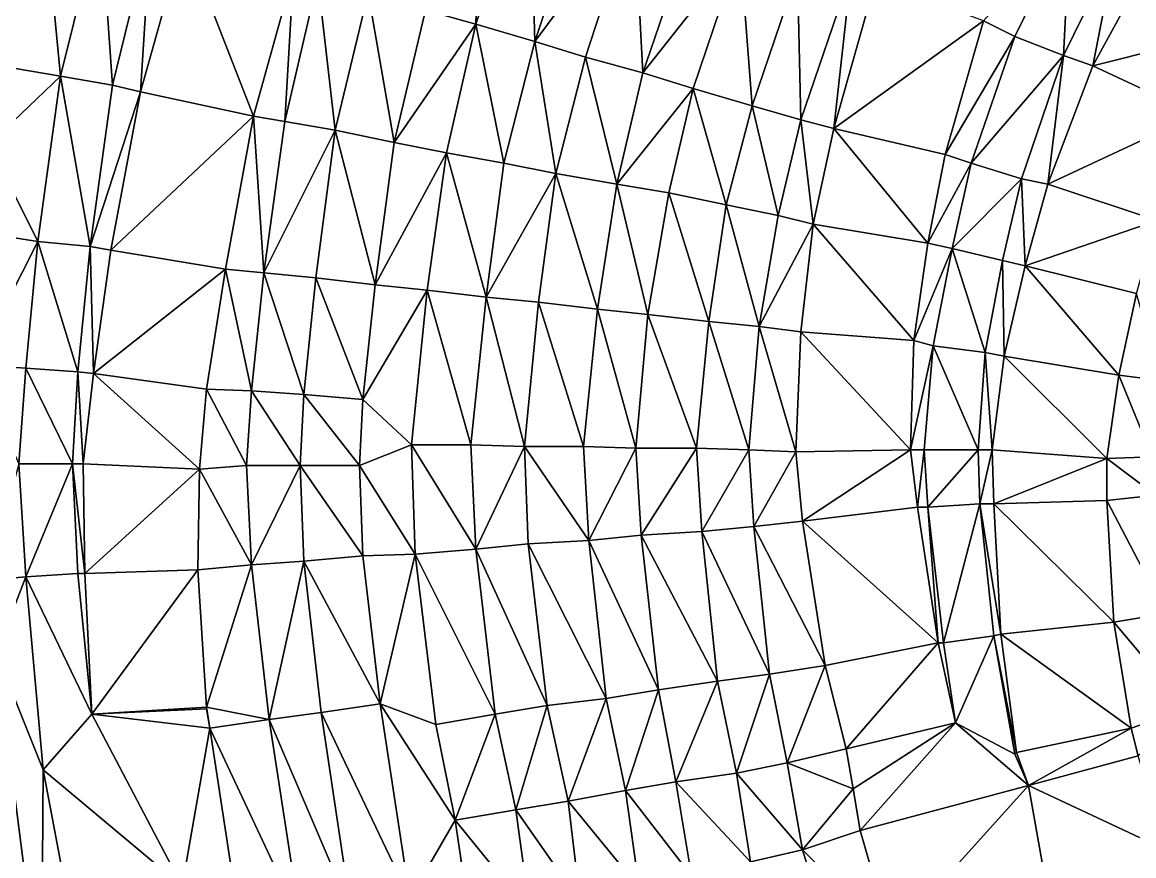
# Model space of a CAD drawing. Header units: millimetres. Extents: x 279405 to 280904, y 534349 to 535918.
# Drawn here: x 279592 to 279911.7, y 535027.8 to 535267.6 of the extents above; entities that cross this region are included whole.
import ezdxf

# ---------------------------------------------------------------- set-up
doc = ezdxf.new("R2010")
doc.units = ezdxf.units.MM
doc.layers.add('Карьер_конец_отработки', color=1, linetype='Continuous')

msp = doc.modelspace()

# ---------------------------------------------------------------- linework, layer by layer
at = {"layer": 'Карьер_конец_отработки', "color": 21, "true_color": 0xff914f}
for points in [[(279722.499989, 535267.000004, -50.000002), (279723.999989, 535318.000004, -50.000002), (279707.999989, 535271.000004, -50.000002), (279722.499989, 535267.000004, -50.000002)], [(279737.999989, 535312.500004, -50.000002), (279723.999989, 535318.000004, -50.000002), (279722.499989, 535267.000004, -50.000002), (279737.999989, 535312.500004, -50.000002)], [(279739.499989, 535262.000004, -80.000002), (279737.999989, 535312.500004, -50.000002), (279722.499989, 535267.000004, -50.000002), (279739.499989, 535262.000004, -80.000002)], [(279739.499989, 535262.000004, -80.000002), (279753.999989, 535306.000004, -80.000002), (279737.999989, 535312.500004, -50.000002), (279739.499989, 535262.000004, -80.000002)], [(279585.500005, 535255.000004, 39.999998), (279598.000005, 535304.000004, 39.999998), (279582.500005, 535284.000004, 39.999998), (279585.500005, 535255.000004, 39.999998)], [(279603.000005, 535252.000004, 9.999998), (279598.000005, 535304.000004, 39.999998), (279585.500005, 535255.000004, 39.999998), (279603.000005, 535252.000004, 9.999998)], [(279603.000005, 535252.000004, 9.999998), (279614.500005, 535298.500004, 9.999998), (279598.000005, 535304.000004, 39.999998), (279603.000005, 535252.000004, 9.999998)], [(279767.999989, 535300.500004, -80.000002), (279753.999989, 535306.000004, -80.000002), (279739.499989, 535262.000004, -80.000002), (279767.999989, 535300.500004, -80.000002)], [(279753.999989, 535257.500004, -80.000002), (279767.999989, 535300.500004, -80.000002), (279739.499989, 535262.000004, -80.000002), (279753.999989, 535257.500004, -80.000002)], [(279770.499989, 535253.000004, -110.000002), (279767.999989, 535300.500004, -80.000002), (279753.999989, 535257.500004, -80.000002), (279770.499989, 535253.000004, -110.000002)], [(279770.499989, 535253.000004, -110.000002), (279784.499989, 535294.000004, -110.000002), (279767.999989, 535300.500004, -80.000002), (279770.499989, 535253.000004, -110.000002)], [(279618.000005, 535249.500004, 9.999998), (279614.500005, 535298.500004, 9.999998), (279603.000005, 535252.000004, 9.999998), (279618.000005, 535249.500004, 9.999998)], [(279618.000005, 535249.500004, 9.999998), (279629.000005, 535294.500004, 9.999998), (279614.500005, 535298.500004, 9.999998), (279618.000005, 535249.500004, 9.999998)], [(279626.000005, 535247.500004, -4.119997), (279629.000005, 535294.500004, 9.999998), (279618.000005, 535249.500004, 9.999998), (279626.000005, 535247.500004, -4.119997)], [(279638.500005, 535292.000004, -7.659998), (279629.000005, 535294.500004, 9.999998), (279626.000005, 535247.500004, -4.119997), (279638.500005, 535292.000004, -7.659998)], [(279798.499989, 535288.500004, -110.000002), (279784.499989, 535294.000004, -110.000002), (279770.499989, 535253.000004, -110.000002), (279798.499989, 535288.500004, -110.000002)], [(279877.499989, 535263.500004, -169.999987), (279893.499989, 535296.000004, -169.999987), (279868.499989, 535268.000004, -152.740007), (279877.499989, 535263.500004, -169.999987)], [(279891.499989, 535258.000004, -169.999987), (279893.499989, 535296.000004, -169.999987), (279877.499989, 535263.500004, -169.999987), (279891.499989, 535258.000004, -169.999987)], [(279906.499989, 535288.500004, -169.999987), (279893.499989, 535296.000004, -169.999987), (279891.499989, 535258.000004, -169.999987), (279906.499989, 535288.500004, -169.999987)], [(279658.500005, 535240.500004, -4.119997), (279638.500005, 535292.000004, -7.659998), (279626.000005, 535247.500004, -4.119997), (279658.500005, 535240.500004, -4.119997)], [(279658.500005, 535240.500004, -4.119997), (279669.999989, 535282.000004, -7.659998), (279638.500005, 535292.000004, -7.659998), (279658.500005, 535240.500004, -4.119997)], [(279784.999989, 535248.500004, -110.000002), (279798.499989, 535288.500004, -110.000002), (279770.499989, 535253.000004, -110.000002), (279784.999989, 535248.500004, -110.000002)], [(279801.999989, 535243.500004, -140.000002), (279798.499989, 535288.500004, -110.000002), (279784.999989, 535248.500004, -110.000002), (279801.999989, 535243.500004, -140.000002)], [(279801.999989, 535243.500004, -140.000002), (279814.999989, 535282.000004, -140.000002), (279798.499989, 535288.500004, -110.000002), (279801.999989, 535243.500004, -140.000002)], [(279899.999989, 535255.000004, -185.740007), (279906.499989, 535288.500004, -169.999987), (279891.499989, 535258.000004, -169.999987), (279899.999989, 535255.000004, -185.740007)], [(279915.499989, 535283.500004, -188.120012), (279906.499989, 535288.500004, -169.999987), (279899.999989, 535255.000004, -185.740007), (279915.499989, 535283.500004, -188.120012)], [(279667.499989, 535239.000004, -20.000002), (279669.999989, 535282.000004, -7.659998), (279658.500005, 535240.500004, -4.119997), (279667.499989, 535239.000004, -20.000002)], [(279676.999989, 535280.000004, -20.000002), (279669.999989, 535282.000004, -7.659998), (279667.499989, 535239.000004, -20.000002), (279676.999989, 535280.000004, -20.000002)], [(279815.999989, 535239.500004, -140.000002), (279814.999989, 535282.000004, -140.000002), (279801.999989, 535243.500004, -140.000002), (279815.999989, 535239.500004, -140.000002)], [(279815.999989, 535239.500004, -140.000002), (279830.499989, 535282.000004, -140.000002), (279814.999989, 535282.000004, -140.000002), (279815.999989, 535239.500004, -140.000002)], [(279825.499989, 535237.000004, -156.069994), (279830.499989, 535282.000004, -140.000002), (279815.999989, 535239.500004, -140.000002), (279825.499989, 535237.000004, -156.069994)], [(279837.499989, 535279.500004, -152.740007), (279830.499989, 535282.000004, -140.000002), (279825.499989, 535237.000004, -156.069994), (279837.499989, 535279.500004, -152.740007)], [(279943.499989, 535266.000004, -188.120012), (279915.499989, 535283.500004, -188.120012), (279899.999989, 535255.000004, -185.740007), (279943.499989, 535266.000004, -188.120012)], [(279681.999989, 535236.500004, -20.000002), (279676.999989, 535280.000004, -20.000002), (279667.499989, 535239.000004, -20.000002), (279681.999989, 535236.500004, -20.000002)], [(279681.999989, 535236.500004, -20.000002), (279691.499989, 535276.000004, -20.000002), (279676.999989, 535280.000004, -20.000002), (279681.999989, 535236.500004, -20.000002)], [(279868.499989, 535268.000004, -152.740007), (279837.499989, 535279.500004, -152.740007), (279825.499989, 535237.000004, -156.069994), (279868.499989, 535268.000004, -152.740007)], [(279698.999989, 535233.000004, -50.000002), (279691.499989, 535276.000004, -20.000002), (279681.999989, 535236.500004, -20.000002), (279698.999989, 535233.000004, -50.000002)], [(279698.999989, 535233.000004, -50.000002), (279707.999989, 535271.000004, -50.000002), (279691.499989, 535276.000004, -20.000002), (279698.999989, 535233.000004, -50.000002)], [(279722.499989, 535267.000004, -50.000002), (279707.999989, 535271.000004, -50.000002), (279698.999989, 535233.000004, -50.000002), (279722.499989, 535267.000004, -50.000002)], [(279857.499989, 535229.500004, -156.069994), (279868.499989, 535268.000004, -152.740007), (279825.499989, 535237.000004, -156.069994), (279857.499989, 535229.500004, -156.069994)], [(279877.499989, 535263.500004, -169.999987), (279868.499989, 535268.000004, -152.740007), (279857.499989, 535229.500004, -156.069994), (279877.499989, 535263.500004, -169.999987)], [(279713.999989, 535230.000004, -50.000002), (279722.499989, 535267.000004, -50.000002), (279698.999989, 535233.000004, -50.000002), (279713.999989, 535230.000004, -50.000002)], [(279730.499989, 535227.000004, -80.000002), (279722.499989, 535267.000004, -50.000002), (279713.999989, 535230.000004, -50.000002), (279730.499989, 535227.000004, -80.000002)], [(279730.499989, 535227.000004, -80.000002), (279739.499989, 535262.000004, -80.000002), (279722.499989, 535267.000004, -50.000002), (279730.499989, 535227.000004, -80.000002)], [(279929.999989, 535241.000004, -185.740007), (279943.499989, 535266.000004, -188.120012), (279899.999989, 535255.000004, -185.740007), (279929.999989, 535241.000004, -185.740007)], [(279745.499989, 535224.000004, -80.000002), (279739.499989, 535262.000004, -80.000002), (279730.499989, 535227.000004, -80.000002), (279745.499989, 535224.000004, -80.000002)], [(279745.499989, 535224.000004, -80.000002), (279753.999989, 535257.500004, -80.000002), (279739.499989, 535262.000004, -80.000002), (279745.499989, 535224.000004, -80.000002)], [(279864.999989, 535227.000004, -169.999987), (279877.499989, 535263.500004, -169.999987), (279857.499989, 535229.500004, -156.069994), (279864.999989, 535227.000004, -169.999987)], [(279891.499989, 535258.000004, -169.999987), (279877.499989, 535263.500004, -169.999987), (279864.999989, 535227.000004, -169.999987), (279891.499989, 535258.000004, -169.999987)], [(279762.999989, 535221.000004, -110.000002), (279753.999989, 535257.500004, -80.000002), (279745.499989, 535224.000004, -80.000002), (279762.999989, 535221.000004, -110.000002)], [(279762.999989, 535221.000004, -110.000002), (279770.499989, 535253.000004, -110.000002), (279753.999989, 535257.500004, -80.000002), (279762.999989, 535221.000004, -110.000002)], [(279879.499989, 535222.500004, -169.999987), (279891.499989, 535258.000004, -169.999987), (279864.999989, 535227.000004, -169.999987), (279879.499989, 535222.500004, -169.999987)], [(279886.999989, 535221.000004, -182.990007), (279891.499989, 535258.000004, -169.999987), (279879.499989, 535222.500004, -169.999987), (279886.999989, 535221.000004, -182.990007)], [(279899.999989, 535255.000004, -185.740007), (279891.499989, 535258.000004, -169.999987), (279886.999989, 535221.000004, -182.990007), (279899.999989, 535255.000004, -185.740007)], [(279603.000005, 535252.000004, 9.999998), (279585.500005, 535255.000004, 39.999998), (279582.500005, 535232.500004, 39.999998), (279603.000005, 535252.000004, 9.999998)], [(279596.500005, 535204.500004, 9.999998), (279603.000005, 535252.000004, 9.999998), (279582.500005, 535232.500004, 39.999998), (279596.500005, 535204.500004, 9.999998)], [(279611.500005, 535203, 9.999998), (279603.000005, 535252.000004, 9.999998), (279596.500005, 535204.500004, 9.999998), (279611.500005, 535203, 9.999998)], [(279611.500005, 535203, 9.999998), (279618.000005, 535249.500004, 9.999998), (279603.000005, 535252.000004, 9.999998), (279611.500005, 535203, 9.999998)], [(279784.999989, 535248.500004, -110.000002), (279770.499989, 535253.000004, -110.000002), (279762.999989, 535221.000004, -110.000002), (279784.999989, 535248.500004, -110.000002)], [(279929.999989, 535241.000004, -185.740007), (279899.999989, 535255.000004, -185.740007), (279886.999989, 535221.000004, -182.990007), (279929.999989, 535241.000004, -185.740007)], [(279626.000005, 535247.500004, -4.119997), (279618.000005, 535249.500004, 9.999998), (279611.500005, 535203, 9.999998), (279626.000005, 535247.500004, -4.119997)], [(279617.500005, 535202, -0.449999), (279626.000005, 535247.500004, -4.119997), (279611.500005, 535203, 9.999998), (279617.500005, 535202, -0.449999)], [(279658.500005, 535240.500004, -4.119997), (279626.000005, 535247.500004, -4.119997), (279617.500005, 535202, -0.449999), (279658.500005, 535240.500004, -4.119997)], [(279777.999989, 535218.500004, -110.000002), (279784.999989, 535248.500004, -110.000002), (279762.999989, 535221.000004, -110.000002), (279777.999989, 535218.500004, -110.000002)], [(279794.499989, 535215.000004, -140.000002), (279784.999989, 535248.500004, -110.000002), (279777.999989, 535218.500004, -110.000002), (279794.499989, 535215.000004, -140.000002)], [(279794.499989, 535215.000004, -140.000002), (279801.999989, 535243.500004, -140.000002), (279784.999989, 535248.500004, -110.000002), (279794.499989, 535215.000004, -140.000002)], [(279809.499989, 535212.000004, -140.000002), (279801.999989, 535243.500004, -140.000002), (279794.499989, 535215.000004, -140.000002), (279809.499989, 535212.000004, -140.000002)], [(279809.499989, 535212.000004, -140.000002), (279815.999989, 535239.500004, -140.000002), (279801.999989, 535243.500004, -140.000002), (279809.499989, 535212.000004, -140.000002)], [(279650.500005, 535196.5, -0.449999), (279658.500005, 535240.500004, -4.119997), (279617.500005, 535202, -0.449999), (279650.500005, 535196.5, -0.449999)], [(279661.499989, 535195.5, -20.000002), (279658.500005, 535240.500004, -4.119997), (279650.500005, 535196.5, -0.449999), (279661.499989, 535195.5, -20.000002)], [(279661.499989, 535195.5, -20.000002), (279667.499989, 535239.000004, -20.000002), (279658.500005, 535240.500004, -4.119997), (279661.499989, 535195.5, -20.000002)], [(279819.499989, 535209.500004, -158.210009), (279815.999989, 535239.500004, -140.000002), (279809.499989, 535212.000004, -140.000002), (279819.499989, 535209.500004, -158.210009)], [(279819.499989, 535209.500004, -158.210009), (279825.499989, 535237.000004, -156.069994), (279815.999989, 535239.500004, -140.000002), (279819.499989, 535209.500004, -158.210009)], [(279918.499989, 535210.500004, -182.990007), (279929.999989, 535241.000004, -185.740007), (279886.999989, 535221.000004, -182.990007), (279918.499989, 535210.500004, -182.990007)], [(279681.999989, 535236.500004, -20.000002), (279667.499989, 535239.000004, -20.000002), (279661.499989, 535195.5, -20.000002), (279681.999989, 535236.500004, -20.000002)], [(279676.499989, 535194, -20.000002), (279681.999989, 535236.500004, -20.000002), (279661.499989, 535195.5, -20.000002), (279676.499989, 535194, -20.000002)], [(279693.499989, 535192, -50.000002), (279681.999989, 535236.500004, -20.000002), (279676.499989, 535194, -20.000002), (279693.499989, 535192, -50.000002)], [(279693.499989, 535192, -50.000002), (279698.999989, 535233.000004, -50.000002), (279681.999989, 535236.500004, -20.000002), (279693.499989, 535192, -50.000002)], [(279852.499989, 535204.000004, -158.210009), (279825.499989, 535237.000004, -156.069994), (279819.499989, 535209.500004, -158.210009), (279852.499989, 535204.000004, -158.210009)], [(279852.499989, 535204.000004, -158.210009), (279857.499989, 535229.500004, -156.069994), (279825.499989, 535237.000004, -156.069994), (279852.499989, 535204.000004, -158.210009)], [(279713.999989, 535230.000004, -50.000002), (279698.999989, 535233.000004, -50.000002), (279693.499989, 535192, -50.000002), (279713.999989, 535230.000004, -50.000002)], [(279596.500005, 535204.500004, 9.999998), (279582.500005, 535232.500004, 39.999998), (279580.500005, 535207.000004, 37.870001), (279596.500005, 535204.500004, 9.999998)], [(279708.499989, 535190.5, -50.000002), (279713.999989, 535230.000004, -50.000002), (279693.499989, 535192, -50.000002), (279708.499989, 535190.5, -50.000002)], [(279725.499989, 535188.5, -80.000002), (279713.999989, 535230.000004, -50.000002), (279708.499989, 535190.5, -50.000002), (279725.499989, 535188.5, -80.000002)], [(279725.499989, 535188.5, -80.000002), (279730.499989, 535227.000004, -80.000002), (279713.999989, 535230.000004, -50.000002), (279725.499989, 535188.5, -80.000002)], [(279864.999989, 535227.000004, -169.999987), (279857.499989, 535229.500004, -156.069994), (279852.499989, 535204.000004, -158.210009), (279864.999989, 535227.000004, -169.999987)], [(279745.499989, 535224.000004, -80.000002), (279730.499989, 535227.000004, -80.000002), (279725.499989, 535188.5, -80.000002), (279745.499989, 535224.000004, -80.000002)], [(279859.499989, 535202.5, -169.999987), (279864.999989, 535227.000004, -169.999987), (279852.499989, 535204.000004, -158.210009), (279859.499989, 535202.5, -169.999987)], [(279879.499989, 535222.500004, -169.999987), (279864.999989, 535227.000004, -169.999987), (279859.499989, 535202.5, -169.999987), (279879.499989, 535222.500004, -169.999987)], [(279740.499989, 535187, -80.000002), (279745.499989, 535224.000004, -80.000002), (279725.499989, 535188.5, -80.000002), (279740.499989, 535187, -80.000002)], [(279757.499989, 535185, -110.000002), (279745.499989, 535224.000004, -80.000002), (279740.499989, 535187, -80.000002), (279757.499989, 535185, -110.000002)], [(279757.499989, 535185, -110.000002), (279762.999989, 535221.000004, -110.000002), (279745.499989, 535224.000004, -80.000002), (279757.499989, 535185, -110.000002)], [(279771.999989, 535183.5, -110.000002), (279762.999989, 535221.000004, -110.000002), (279757.499989, 535185, -110.000002), (279771.999989, 535183.5, -110.000002)], [(279771.999989, 535183.5, -110.000002), (279777.999989, 535218.500004, -110.000002), (279762.999989, 535221.000004, -110.000002), (279771.999989, 535183.5, -110.000002)], [(279873.999989, 535199, -169.999987), (279879.499989, 535222.500004, -169.999987), (279859.499989, 535202.5, -169.999987), (279873.999989, 535199, -169.999987)], [(279880.499989, 535197.5, -181.099993), (279879.499989, 535222.500004, -169.999987), (279873.999989, 535199, -169.999987), (279880.499989, 535197.5, -181.099993)], [(279880.499989, 535197.5, -181.099993), (279886.999989, 535221.000004, -182.990007), (279879.499989, 535222.500004, -169.999987), (279880.499989, 535197.5, -181.099993)], [(279918.499989, 535210.500004, -182.990007), (279886.999989, 535221.000004, -182.990007), (279880.499989, 535197.5, -181.099993), (279918.499989, 535210.500004, -182.990007)], [(279789.499989, 535181.5, -140.000002), (279777.999989, 535218.500004, -110.000002), (279771.999989, 535183.5, -110.000002), (279789.499989, 535181.5, -140.000002)], [(279789.499989, 535181.5, -140.000002), (279794.499989, 535215.000004, -140.000002), (279777.999989, 535218.500004, -110.000002), (279789.499989, 535181.5, -140.000002)], [(279803.999989, 535180, -140.000002), (279794.499989, 535215.000004, -140.000002), (279789.499989, 535181.5, -140.000002), (279803.999989, 535180, -140.000002)], [(279803.999989, 535180, -140.000002), (279809.499989, 535212.000004, -140.000002), (279794.499989, 535215.000004, -140.000002), (279803.999989, 535180, -140.000002)], [(279819.499989, 535209.500004, -158.210009), (279809.499989, 535212.000004, -140.000002), (279803.999989, 535180, -140.000002), (279819.499989, 535209.500004, -158.210009)], [(279912.499989, 535189.5, -181.099993), (279918.499989, 535210.500004, -182.990007), (279880.499989, 535197.5, -181.099993), (279912.499989, 535189.5, -181.099993)], [(279815.999989, 535178.5, -160.629991), (279819.499989, 535209.500004, -158.210009), (279803.999989, 535180, -140.000002), (279815.999989, 535178.5, -160.629991)], [(279848.499989, 535176, -160.629991), (279819.499989, 535209.500004, -158.210009), (279815.999989, 535178.5, -160.629991), (279848.499989, 535176, -160.629991)], [(279848.499989, 535176, -160.629991), (279852.499989, 535204.000004, -158.210009), (279819.499989, 535209.500004, -158.210009), (279848.499989, 535176, -160.629991)], [(279596.500005, 535204.500004, 9.999998), (279580.500005, 535207.000004, 37.870001), (279578.500005, 535169, 34.789999), (279596.500005, 535204.500004, 9.999998)], [(279593.000005, 535168, 9.999998), (279596.500005, 535204.500004, 9.999998), (279578.500005, 535169, 34.789999), (279593.000005, 535168, 9.999998)], [(279608.000005, 535167, 9.999998), (279596.500005, 535204.500004, 9.999998), (279593.000005, 535168, 9.999998), (279608.000005, 535167, 9.999998)], [(279608.000005, 535167, 9.999998), (279611.500005, 535203, 9.999998), (279596.500005, 535204.500004, 9.999998), (279608.000005, 535167, 9.999998)], [(279859.499989, 535202.5, -169.999987), (279852.499989, 535204.000004, -158.210009), (279848.499989, 535176, -160.629991), (279859.499989, 535202.5, -169.999987)], [(279612.500005, 535166.5, 2.429998), (279611.500005, 535203, 9.999998), (279608.000005, 535167, 9.999998), (279612.500005, 535166.5, 2.429998)], [(279612.500005, 535166.5, 2.429998), (279617.500005, 535202, -0.449999), (279611.500005, 535203, 9.999998), (279612.500005, 535166.5, 2.429998)], [(279650.500005, 535196.5, -0.449999), (279617.500005, 535202, -0.449999), (279612.500005, 535166.5, 2.429998), (279650.500005, 535196.5, -0.449999)], [(279853.999989, 535174.5, -169.999987), (279859.499989, 535202.5, -169.999987), (279848.499989, 535176, -160.629991), (279853.999989, 535174.5, -169.999987)], [(279868.999989, 535172.5, -169.999987), (279859.499989, 535202.5, -169.999987), (279853.999989, 535174.5, -169.999987), (279868.999989, 535172.5, -169.999987)], [(279868.999989, 535172.5, -169.999987), (279873.999989, 535199, -169.999987), (279859.499989, 535202.5, -169.999987), (279868.999989, 535172.5, -169.999987)], [(279874.499989, 535171.5, -179.069994), (279873.999989, 535199, -169.999987), (279868.999989, 535172.5, -169.999987), (279874.499989, 535171.5, -179.069994)], [(279874.499989, 535171.5, -179.069994), (279880.499989, 535197.5, -181.099993), (279873.999989, 535199, -169.999987), (279874.499989, 535171.5, -179.069994)], [(279645.000005, 535162, 2.429998), (279650.500005, 535196.5, -0.449999), (279612.500005, 535166.5, 2.429998), (279645.000005, 535162, 2.429998)], [(279658.000005, 535161.5, -20.000002), (279650.500005, 535196.5, -0.449999), (279645.000005, 535162, 2.429998), (279658.000005, 535161.5, -20.000002)], [(279658.000005, 535161.5, -20.000002), (279661.499989, 535195.5, -20.000002), (279650.500005, 535196.5, -0.449999), (279658.000005, 535161.5, -20.000002)], [(279672.999989, 535160.5, -20.000002), (279661.499989, 535195.5, -20.000002), (279658.000005, 535161.5, -20.000002), (279672.999989, 535160.5, -20.000002)], [(279672.999989, 535160.5, -20.000002), (279676.499989, 535194, -20.000002), (279661.499989, 535195.5, -20.000002), (279672.999989, 535160.5, -20.000002)], [(279907.499989, 535166, -179.069994), (279880.499989, 535197.5, -181.099993), (279874.499989, 535171.5, -179.069994), (279907.499989, 535166, -179.069994)], [(279907.499989, 535166, -179.069994), (279912.499989, 535189.5, -181.099993), (279880.499989, 535197.5, -181.099993), (279907.499989, 535166, -179.069994)], [(279689.999989, 535159, -50.000002), (279676.499989, 535194, -20.000002), (279672.999989, 535160.5, -20.000002), (279689.999989, 535159, -50.000002)], [(279689.999989, 535159, -50.000002), (279693.499989, 535192, -50.000002), (279676.499989, 535194, -20.000002), (279689.999989, 535159, -50.000002)], [(279708.499989, 535190.5, -50.000002), (279693.499989, 535192, -50.000002), (279689.999989, 535159, -50.000002), (279708.499989, 535190.5, -50.000002)], [(279703.999989, 535146, -50.000002), (279708.499989, 535190.5, -50.000002), (279689.999989, 535159, -50.000002), (279703.999989, 535146, -50.000002)], [(279720.999989, 535146, -80.000002), (279708.499989, 535190.5, -50.000002), (279703.999989, 535146, -50.000002), (279720.999989, 535146, -80.000002)], [(279720.999989, 535146, -80.000002), (279725.499989, 535188.5, -80.000002), (279708.499989, 535190.5, -50.000002), (279720.999989, 535146, -80.000002)], [(279736.499989, 535145.5, -80.000002), (279725.499989, 535188.5, -80.000002), (279720.999989, 535146, -80.000002), (279736.499989, 535145.5, -80.000002)], [(279736.499989, 535145.5, -80.000002), (279740.499989, 535187, -80.000002), (279725.499989, 535188.5, -80.000002), (279736.499989, 535145.5, -80.000002)], [(279919.499989, 535164.5, -199.999987), (279912.499989, 535189.5, -181.099993), (279907.499989, 535166, -179.069994), (279919.499989, 535164.5, -199.999987)], [(279753.499989, 535145.5, -110.000002), (279740.499989, 535187, -80.000002), (279736.499989, 535145.5, -80.000002), (279753.499989, 535145.5, -110.000002)], [(279753.499989, 535145.5, -110.000002), (279757.499989, 535185, -110.000002), (279740.499989, 535187, -80.000002), (279753.499989, 535145.5, -110.000002)], [(279768.499989, 535145, -110.000002), (279757.499989, 535185, -110.000002), (279753.499989, 535145.5, -110.000002), (279768.499989, 535145, -110.000002)], [(279768.499989, 535145, -110.000002), (279771.999989, 535183.5, -110.000002), (279757.499989, 535185, -110.000002), (279768.499989, 535145, -110.000002)], [(279785.999989, 535145, -140.000002), (279771.999989, 535183.5, -110.000002), (279768.499989, 535145, -110.000002), (279785.999989, 535145, -140.000002)], [(279785.999989, 535145, -140.000002), (279789.499989, 535181.5, -140.000002), (279771.999989, 535183.5, -110.000002), (279785.999989, 535145, -140.000002)], [(279800.999989, 535144.5, -140.000002), (279789.499989, 535181.5, -140.000002), (279785.999989, 535145, -140.000002), (279800.999989, 535144.5, -140.000002)], [(279800.999989, 535144.5, -140.000002), (279803.999989, 535180, -140.000002), (279789.499989, 535181.5, -140.000002), (279800.999989, 535144.5, -140.000002)], [(279814.499989, 535144, -163.219988), (279803.999989, 535180, -140.000002), (279800.999989, 535144.5, -140.000002), (279814.499989, 535144, -163.219988)], [(279814.499989, 535144, -163.219988), (279815.999989, 535178.5, -160.629991), (279803.999989, 535180, -140.000002), (279814.499989, 535144, -163.219988)], [(279847.499989, 535144.5, -163.219988), (279815.999989, 535178.5, -160.629991), (279814.499989, 535144, -163.219988), (279847.499989, 535144.5, -163.219988)], [(279847.499989, 535144.5, -163.219988), (279848.499989, 535176, -160.629991), (279815.999989, 535178.5, -160.629991), (279847.499989, 535144.5, -163.219988)], [(279853.999989, 535174.5, -169.999987), (279848.499989, 535176, -160.629991), (279847.499989, 535144.5, -163.219988), (279853.999989, 535174.5, -169.999987)], [(279851.499989, 535144.5, -169.999987), (279853.999989, 535174.5, -169.999987), (279847.499989, 535144.5, -163.219988), (279851.499989, 535144.5, -169.999987)], [(279866.999989, 535144.5, -169.999987), (279853.999989, 535174.5, -169.999987), (279851.499989, 535144.5, -169.999987), (279866.999989, 535144.5, -169.999987)], [(279866.999989, 535144.5, -169.999987), (279868.999989, 535172.5, -169.999987), (279853.999989, 535174.5, -169.999987), (279866.999989, 535144.5, -169.999987)], [(279870.999989, 535144.5, -177.150011), (279868.999989, 535172.5, -169.999987), (279866.999989, 535144.5, -169.999987), (279870.999989, 535144.5, -177.150011)], [(279870.999989, 535144.5, -177.150011), (279874.499989, 535171.5, -179.069994), (279868.999989, 535172.5, -169.999987), (279870.999989, 535144.5, -177.150011)], [(279591.000005, 535140.5, 9.999998), (279593.000005, 535168, 9.999998), (279578.500005, 535169, 34.789999), (279591.000005, 535140.5, 9.999998)], [(279903.999989, 535142, -177.150011), (279874.499989, 535171.5, -179.069994), (279870.999989, 535144.5, -177.150011), (279903.999989, 535142, -177.150011)], [(279903.999989, 535142, -177.150011), (279907.499989, 535166, -179.069994), (279874.499989, 535171.5, -179.069994), (279903.999989, 535142, -177.150011)], [(279606.500005, 535140.5, 9.999998), (279593.000005, 535168, 9.999998), (279591.000005, 535140.5, 9.999998), (279606.500005, 535140.5, 9.999998)], [(279606.500005, 535140.5, 9.999998), (279608.000005, 535167, 9.999998), (279593.000005, 535168, 9.999998), (279606.500005, 535140.5, 9.999998)], [(279609.500005, 535140.5, 4.249998), (279608.000005, 535167, 9.999998), (279606.500005, 535140.5, 9.999998), (279609.500005, 535140.5, 4.249998)], [(279609.500005, 535140.5, 4.249998), (279612.500005, 535166.5, 2.429998), (279608.000005, 535167, 9.999998), (279609.500005, 535140.5, 4.249998)], [(279643.000005, 535139, 4.249998), (279612.500005, 535166.5, 2.429998), (279609.500005, 535140.5, 4.249998), (279643.000005, 535139, 4.249998)], [(279643.000005, 535139, 4.249998), (279645.000005, 535162, 2.429998), (279612.500005, 535166.5, 2.429998), (279643.000005, 535139, 4.249998)], [(279916.999989, 535142.5, -199.999987), (279907.499989, 535166, -179.069994), (279903.999989, 535142, -177.150011), (279916.999989, 535142.5, -199.999987)], [(279916.999989, 535142.5, -199.999987), (279919.499989, 535164.5, -199.999987), (279907.499989, 535166, -179.069994), (279916.999989, 535142.5, -199.999987)], [(279656.500005, 535140, -20.000002), (279645.000005, 535162, 2.429998), (279643.000005, 535139, 4.249998), (279656.500005, 535140, -20.000002)], [(279656.500005, 535140, -20.000002), (279658.000005, 535161.5, -20.000002), (279645.000005, 535162, 2.429998), (279656.500005, 535140, -20.000002)], [(279671.999989, 535140, -20.000002), (279658.000005, 535161.5, -20.000002), (279656.500005, 535140, -20.000002), (279671.999989, 535140, -20.000002)], [(279671.999989, 535140, -20.000002), (279672.999989, 535160.5, -20.000002), (279658.000005, 535161.5, -20.000002), (279671.999989, 535140, -20.000002)], [(279688.999989, 535140, -50.000002), (279672.999989, 535160.5, -20.000002), (279671.999989, 535140, -20.000002), (279688.999989, 535140, -50.000002)], [(279688.999989, 535140, -50.000002), (279689.999989, 535159, -50.000002), (279672.999989, 535160.5, -20.000002), (279688.999989, 535140, -50.000002)], [(279703.999989, 535146, -50.000002), (279689.999989, 535159, -50.000002), (279688.999989, 535140, -50.000002), (279703.999989, 535146, -50.000002)], [(279704.999989, 535114.5, -50.000002), (279703.999989, 535146, -50.000002), (279688.999989, 535140, -50.000002), (279704.999989, 535114.5, -50.000002)], [(279704.999989, 535114.5, -50.000002), (279722.499989, 535116, -80.000002), (279703.999989, 535146, -50.000002), (279704.999989, 535114.5, -50.000002)], [(279722.499989, 535116, -80.000002), (279720.999989, 535146, -80.000002), (279703.999989, 535146, -50.000002), (279722.499989, 535116, -80.000002)], [(279722.499989, 535116, -80.000002), (279736.499989, 535145.5, -80.000002), (279720.999989, 535146, -80.000002), (279722.499989, 535116, -80.000002)], [(279737.499989, 535117.5, -80.000002), (279736.499989, 535145.5, -80.000002), (279722.499989, 535116, -80.000002), (279737.499989, 535117.5, -80.000002)], [(279737.499989, 535117.5, -80.000002), (279754.999989, 535118.5, -110.000002), (279736.499989, 535145.5, -80.000002), (279737.499989, 535117.5, -80.000002)], [(279754.999989, 535118.5, -110.000002), (279753.499989, 535145.5, -110.000002), (279736.499989, 535145.5, -80.000002), (279754.999989, 535118.5, -110.000002)], [(279754.999989, 535118.5, -110.000002), (279768.499989, 535145, -110.000002), (279753.499989, 535145.5, -110.000002), (279754.999989, 535118.5, -110.000002)], [(279769.999989, 535120, -110.000002), (279768.499989, 535145, -110.000002), (279754.999989, 535118.5, -110.000002), (279769.999989, 535120, -110.000002)], [(279769.999989, 535120, -110.000002), (279785.999989, 535145, -140.000002), (279768.499989, 535145, -110.000002), (279769.999989, 535120, -110.000002)], [(279787.499989, 535121, -140.000002), (279785.999989, 535145, -140.000002), (279769.999989, 535120, -110.000002), (279787.499989, 535121, -140.000002)], [(279787.499989, 535121, -140.000002), (279800.999989, 535144.5, -140.000002), (279785.999989, 535145, -140.000002), (279787.499989, 535121, -140.000002)], [(279802.499989, 535122.5, -140.000002), (279800.999989, 535144.5, -140.000002), (279787.499989, 535121, -140.000002), (279802.499989, 535122.5, -140.000002)], [(279802.499989, 535122.5, -140.000002), (279814.499989, 535144, -163.219988), (279800.999989, 535144.5, -140.000002), (279802.499989, 535122.5, -140.000002)], [(279816.499989, 535124, -164.640001), (279814.499989, 535144, -163.219988), (279802.499989, 535122.5, -140.000002), (279816.499989, 535124, -164.640001)], [(279816.499989, 535124, -164.640001), (279847.499989, 535144.5, -163.219988), (279814.499989, 535144, -163.219988), (279816.499989, 535124, -164.640001)], [(279849.499989, 535128, -164.640001), (279847.499989, 535144.5, -163.219988), (279816.499989, 535124, -164.640001), (279849.499989, 535128, -164.640001)], [(279849.499989, 535128, -164.640001), (279851.499989, 535144.5, -169.999987), (279847.499989, 535144.5, -163.219988), (279849.499989, 535128, -164.640001)], [(279852.499989, 535128, -169.999987), (279851.499989, 535144.5, -169.999987), (279849.499989, 535128, -164.640001), (279852.499989, 535128, -169.999987)], [(279852.499989, 535128, -169.999987), (279866.999989, 535144.5, -169.999987), (279851.499989, 535144.5, -169.999987), (279852.499989, 535128, -169.999987)], [(279867.499989, 535129, -169.999987), (279866.999989, 535144.5, -169.999987), (279852.499989, 535128, -169.999987), (279867.499989, 535129, -169.999987)], [(279867.499989, 535129, -169.999987), (279870.999989, 535144.5, -177.150011), (279866.999989, 535144.5, -169.999987), (279867.499989, 535129, -169.999987)], [(279871.499989, 535129, -176.17), (279870.999989, 535144.5, -177.150011), (279867.499989, 535129, -169.999987), (279871.499989, 535129, -176.17)], [(279871.499989, 535129, -176.17), (279903.999989, 535142, -177.150011), (279870.999989, 535144.5, -177.150011), (279871.499989, 535129, -176.17)], [(279593.000005, 535108, 9.999998), (279591.000005, 535140.5, 9.999998), (279582.000005, 535107, 29.700003), (279593.000005, 535108, 9.999998)], [(279593.000005, 535108, 9.999998), (279606.500005, 535140.5, 9.999998), (279591.000005, 535140.5, 9.999998), (279593.000005, 535108, 9.999998)], [(279608.000005, 535109, 9.999998), (279606.500005, 535140.5, 9.999998), (279593.000005, 535108, 9.999998), (279608.000005, 535109, 9.999998)], [(279608.000005, 535109, 9.999998), (279610.000005, 535109, 6.630003), (279606.500005, 535140.5, 9.999998), (279608.000005, 535109, 9.999998)], [(279610.000005, 535109, 6.630003), (279609.500005, 535140.5, 4.249998), (279606.500005, 535140.5, 9.999998), (279610.000005, 535109, 6.630003)], [(279610.000005, 535109, 6.630003), (279643.000005, 535139, 4.249998), (279609.500005, 535140.5, 4.249998), (279610.000005, 535109, 6.630003)], [(279658.000005, 535111.5, -20.000002), (279656.500005, 535140, -20.000002), (279643.000005, 535139, 4.249998), (279658.000005, 535111.5, -20.000002)], [(279658.000005, 535111.5, -20.000002), (279671.999989, 535140, -20.000002), (279656.500005, 535140, -20.000002), (279658.000005, 535111.5, -20.000002)], [(279672.999989, 535112.5, -20.000002), (279671.999989, 535140, -20.000002), (279658.000005, 535111.5, -20.000002), (279672.999989, 535112.5, -20.000002)], [(279672.999989, 535112.5, -20.000002), (279689.999989, 535114, -50.000002), (279671.999989, 535140, -20.000002), (279672.999989, 535112.5, -20.000002)], [(279689.999989, 535114, -50.000002), (279688.999989, 535140, -50.000002), (279671.999989, 535140, -20.000002), (279689.999989, 535114, -50.000002)], [(279689.999989, 535114, -50.000002), (279704.999989, 535114.5, -50.000002), (279688.999989, 535140, -50.000002), (279689.999989, 535114, -50.000002)], [(279903.999989, 535130, -176.17), (279903.999989, 535142, -177.150011), (279871.499989, 535129, -176.17), (279903.999989, 535130, -176.17)], [(279917.999989, 535131.5, -199.999987), (279916.999989, 535142.5, -199.999987), (279903.999989, 535142, -177.150011), (279917.999989, 535131.5, -199.999987)], [(279917.999989, 535131.5, -199.999987), (279903.999989, 535142, -177.150011), (279903.999989, 535130, -176.17), (279917.999989, 535131.5, -199.999987)], [(279642.500005, 535110, 6.630003), (279643.000005, 535139, 4.249998), (279610.000005, 535109, 6.630003), (279642.500005, 535110, 6.630003)], [(279658.000005, 535111.5, -20.000002), (279643.000005, 535139, 4.249998), (279642.500005, 535110, 6.630003), (279658.000005, 535111.5, -20.000002)], [(279920.999989, 535097.5, -199.999987), (279917.999989, 535131.5, -199.999987), (279903.999989, 535130, -176.17), (279920.999989, 535097.5, -199.999987)], [(279855.499989, 535089, -167.969988), (279849.499989, 535128, -164.640001), (279816.499989, 535124, -164.640001), (279855.499989, 535089, -167.969988)], [(279855.499989, 535089, -167.969988), (279852.499989, 535128, -169.999987), (279849.499989, 535128, -164.640001), (279855.499989, 535089, -167.969988)], [(279856.999989, 535089, -169.999987), (279867.499989, 535129, -169.999987), (279852.499989, 535128, -169.999987), (279856.999989, 535089, -169.999987)], [(279855.499989, 535089, -167.969988), (279856.999989, 535089, -169.999987), (279852.499989, 535128, -169.999987), (279855.499989, 535089, -167.969988)], [(279871.499989, 535091, -169.999987), (279867.499989, 535129, -169.999987), (279856.999989, 535089, -169.999987), (279871.499989, 535091, -169.999987)], [(279871.499989, 535091, -169.999987), (279873.499989, 535091.5, -173.219988), (279867.499989, 535129, -169.999987), (279871.499989, 535091, -169.999987)], [(279873.499989, 535091.5, -173.219988), (279871.499989, 535129, -176.17), (279867.499989, 535129, -169.999987), (279873.499989, 535091.5, -173.219988)], [(279905.999989, 535095, -173.219988), (279903.999989, 535130, -176.17), (279871.499989, 535129, -176.17), (279905.999989, 535095, -173.219988)], [(279873.499989, 535091.5, -173.219988), (279905.999989, 535095, -173.219988), (279871.499989, 535129, -176.17), (279873.499989, 535091.5, -173.219988)], [(279905.999989, 535095, -173.219988), (279920.999989, 535097.5, -199.999987), (279903.999989, 535130, -176.17), (279905.999989, 535095, -173.219988)], [(279822.999989, 535082.5, -167.969988), (279816.499989, 535124, -164.640001), (279802.499989, 535122.5, -140.000002), (279822.999989, 535082.5, -167.969988)], [(279822.999989, 535082.5, -167.969988), (279855.499989, 535089, -167.969988), (279816.499989, 535124, -164.640001), (279822.999989, 535082.5, -167.969988)], [(279791.999989, 535078, -140.000002), (279787.499989, 535121, -140.000002), (279769.999989, 535120, -110.000002), (279791.999989, 535078, -140.000002)], [(279806.999989, 535080, -140.000002), (279802.499989, 535122.5, -140.000002), (279787.499989, 535121, -140.000002), (279806.999989, 535080, -140.000002)], [(279791.999989, 535078, -140.000002), (279806.999989, 535080, -140.000002), (279787.499989, 535121, -140.000002), (279791.999989, 535078, -140.000002)], [(279806.999989, 535080, -140.000002), (279822.999989, 535082.5, -167.969988), (279802.499989, 535122.5, -140.000002), (279806.999989, 535080, -140.000002)], [(279759.999989, 535073.000004, -110.000002), (279754.999989, 535118.5, -110.000002), (279737.499989, 535117.5, -80.000002), (279759.999989, 535073.000004, -110.000002)], [(279774.999989, 535075.500004, -110.000002), (279769.999989, 535120, -110.000002), (279754.999989, 535118.5, -110.000002), (279774.999989, 535075.500004, -110.000002)], [(279759.999989, 535073.000004, -110.000002), (279774.999989, 535075.500004, -110.000002), (279754.999989, 535118.5, -110.000002), (279759.999989, 535073.000004, -110.000002)], [(279774.999989, 535075.500004, -110.000002), (279791.999989, 535078, -140.000002), (279769.999989, 535120, -110.000002), (279774.999989, 535075.500004, -110.000002)], [(279694.999989, 535071.500004, -50.000002), (279704.999989, 535114.5, -50.000002), (279689.999989, 535114, -50.000002), (279694.999989, 535071.500004, -50.000002)], [(279710.999989, 535065.500004, -50.000002), (279704.999989, 535114.5, -50.000002), (279694.999989, 535071.500004, -50.000002), (279710.999989, 535065.500004, -50.000002)], [(279727.999989, 535068.500004, -80.000002), (279722.499989, 535116, -80.000002), (279704.999989, 535114.5, -50.000002), (279727.999989, 535068.500004, -80.000002)], [(279710.999989, 535065.500004, -50.000002), (279727.999989, 535068.500004, -80.000002), (279704.999989, 535114.5, -50.000002), (279710.999989, 535065.500004, -50.000002)], [(279742.999989, 535071.000004, -80.000002), (279737.499989, 535117.5, -80.000002), (279722.499989, 535116, -80.000002), (279742.999989, 535071.000004, -80.000002)], [(279727.999989, 535068.500004, -80.000002), (279742.999989, 535071.000004, -80.000002), (279722.499989, 535116, -80.000002), (279727.999989, 535068.500004, -80.000002)], [(279742.999989, 535071.000004, -80.000002), (279759.999989, 535073.000004, -110.000002), (279737.499989, 535117.5, -80.000002), (279742.999989, 535071.000004, -80.000002)], [(279645.000005, 535070.500004, 9.999998), (279658.000005, 535111.5, -20.000002), (279642.500005, 535110, 6.630003), (279645.000005, 535070.500004, 9.999998)], [(279662.999989, 535067.000004, -20.000002), (279658.000005, 535111.5, -20.000002), (279645.000005, 535070.500004, 9.999998), (279662.999989, 535067.000004, -20.000002)], [(279662.999989, 535067.000004, -20.000002), (279672.999989, 535112.5, -20.000002), (279658.000005, 535111.5, -20.000002), (279662.999989, 535067.000004, -20.000002)], [(279677.999989, 535069.000004, -20.000002), (279672.999989, 535112.5, -20.000002), (279662.999989, 535067.000004, -20.000002), (279677.999989, 535069.000004, -20.000002)], [(279694.999989, 535071.500004, -50.000002), (279689.999989, 535114, -50.000002), (279672.999989, 535112.5, -20.000002), (279694.999989, 535071.500004, -50.000002)], [(279677.999989, 535069.000004, -20.000002), (279694.999989, 535071.500004, -50.000002), (279672.999989, 535112.5, -20.000002), (279677.999989, 535069.000004, -20.000002)], [(279584.500005, 535086, 27.999998), (279593.000005, 535108, 9.999998), (279582.000005, 535107, 29.700003), (279584.500005, 535086, 27.999998)], [(279598.000005, 535052.500004, 9.999998), (279593.000005, 535108, 9.999998), (279584.500005, 535086, 27.999998), (279598.000005, 535052.500004, 9.999998)], [(279612.000005, 535068.500004, 9.999998), (279608.000005, 535109, 9.999998), (279593.000005, 535108, 9.999998), (279612.000005, 535068.500004, 9.999998)], [(279598.000005, 535052.500004, 9.999998), (279612.000005, 535068.500004, 9.999998), (279593.000005, 535108, 9.999998), (279598.000005, 535052.500004, 9.999998)], [(279612.000005, 535068.500004, 9.999998), (279610.000005, 535109, 6.630003), (279608.000005, 535109, 9.999998), (279612.000005, 535068.500004, 9.999998)], [(279612.000005, 535068.500004, 9.999998), (279642.500005, 535110, 6.630003), (279610.000005, 535109, 6.630003), (279612.000005, 535068.500004, 9.999998)], [(279644.969182, 535070.497753, 9.979048), (279642.500005, 535110, 6.630003), (279612.000005, 535068.500004, 9.999998), (279644.969182, 535070.497753, 9.979048)], [(279644.969182, 535070.497753, 9.979048), (279645.000005, 535070.500004, 9.999998), (279642.500005, 535110, 6.630003), (279644.969182, 535070.497753, 9.979048)], [(279926.999989, 535070.000004, -199.999987), (279920.999989, 535097.5, -199.999987), (279905.999989, 535095, -173.219988), (279926.999989, 535070.000004, -199.999987)], [(279910.999989, 535064.500004, -170.749987), (279905.999989, 535095, -173.219988), (279873.499989, 535091.5, -173.219988), (279910.999989, 535064.500004, -170.749987)], [(279910.999989, 535064.500004, -170.749987), (279926.999989, 535070.000004, -199.999987), (279905.999989, 535095, -173.219988), (279910.999989, 535064.500004, -170.749987)], [(279828.999989, 535058.500004, -169.999987), (279855.499989, 535089, -167.969988), (279822.999989, 535082.5, -167.969988), (279828.999989, 535058.500004, -169.999987)], [(279860.499989, 535066.000004, -169.999987), (279855.499989, 535089, -167.969988), (279828.999989, 535058.500004, -169.999987), (279860.499989, 535066.000004, -169.999987)], [(279860.499989, 535066.000004, -169.999987), (279856.999989, 535089, -169.999987), (279855.499989, 535089, -167.969988), (279860.499989, 535066.000004, -169.999987)], [(279860.499989, 535066.000004, -169.999987), (279871.499989, 535091, -169.999987), (279856.999989, 535089, -169.999987), (279860.499989, 535066.000004, -169.999987)], [(279877.499989, 535057.000004, -169.999987), (279871.499989, 535091, -169.999987), (279860.499989, 535066.000004, -169.999987), (279877.499989, 535057.000004, -169.999987)], [(279877.999989, 535057.500004, -170.749987), (279873.499989, 535091.5, -173.219988), (279871.499989, 535091, -169.999987), (279877.999989, 535057.500004, -170.749987)], [(279877.499989, 535057.000004, -169.999987), (279877.999989, 535057.500004, -170.749987), (279871.499989, 535091, -169.999987), (279877.499989, 535057.000004, -169.999987)], [(279877.999989, 535057.500004, -170.749987), (279910.999989, 535064.500004, -170.749987), (279873.499989, 535091.5, -173.219988), (279877.999989, 535057.500004, -170.749987)], [(279597.500005, 534985.000004, 19.859999), (279584.500005, 535086, 27.999998), (279551.500005, 535082, 27.999998), (279597.500005, 534985.000004, 19.859999)], [(279597.500005, 534985.000004, 19.859999), (279598.000005, 535052.500004, 9.999998), (279584.500005, 535086, 27.999998), (279597.500005, 534985.000004, 19.859999)], [(279811.999989, 535054.500004, -140.000002), (279822.999989, 535082.5, -167.969988), (279806.999989, 535080, -140.000002), (279811.999989, 535054.500004, -140.000002)], [(279828.999989, 535058.500004, -169.999987), (279822.999989, 535082.5, -167.969988), (279811.999989, 535054.500004, -140.000002), (279828.999989, 535058.500004, -169.999987)], [(279569.000005, 534948.000004, 17.340002), (279597.500005, 534985.000004, 19.859999), (279551.500005, 535082, 27.999998), (279569.000005, 534948.000004, 17.340002)], [(279797.499989, 535051.500004, -140.000002), (279806.999989, 535080, -140.000002), (279791.999989, 535078, -140.000002), (279797.499989, 535051.500004, -140.000002)], [(279811.999989, 535054.500004, -140.000002), (279806.999989, 535080, -140.000002), (279797.499989, 535051.500004, -140.000002), (279811.999989, 535054.500004, -140.000002)], [(279779.999989, 535049.000004, -110.000002), (279791.999989, 535078, -140.000002), (279774.999989, 535075.500004, -110.000002), (279779.999989, 535049.000004, -110.000002)], [(279797.499989, 535051.500004, -140.000002), (279791.999989, 535078, -140.000002), (279779.999989, 535049.000004, -110.000002), (279797.499989, 535051.500004, -140.000002)], [(279748.999989, 535043.500004, -80.000002), (279759.999989, 535073.000004, -110.000002), (279742.999989, 535071.000004, -80.000002), (279748.999989, 535043.500004, -80.000002)], [(279765.499989, 535046.500004, -110.000002), (279759.999989, 535073.000004, -110.000002), (279748.999989, 535043.500004, -80.000002), (279765.499989, 535046.500004, -110.000002)], [(279765.499989, 535046.500004, -110.000002), (279774.999989, 535075.500004, -110.000002), (279759.999989, 535073.000004, -110.000002), (279765.499989, 535046.500004, -110.000002)], [(279779.999989, 535049.000004, -110.000002), (279774.999989, 535075.500004, -110.000002), (279765.499989, 535046.500004, -110.000002), (279779.999989, 535049.000004, -110.000002)], [(279645.000005, 535070.000004, 9.999998), (279644.969182, 535070.497753, 9.979048), (279612.000005, 535068.500004, 9.999998), (279645.000005, 535070.000004, 9.999998)], [(279646.000005, 535064.500004, 9.999998), (279645.000005, 535070.000004, 9.999998), (279612.000005, 535068.500004, 9.999998), (279646.000005, 535064.500004, 9.999998)], [(279644.969182, 535070.497753, 9.979048), (279645.000005, 535070.000004, 9.999998), (279645.000005, 535070.500004, 9.999998), (279644.969182, 535070.497753, 9.979048)], [(279645.000005, 535070.000004, 9.999998), (279646.000005, 535064.500004, 9.999998), (279645.000005, 535070.500004, 9.999998), (279645.000005, 535070.000004, 9.999998)], [(279646.000005, 535064.500004, 9.999998), (279662.999989, 535067.000004, -20.000002), (279645.000005, 535070.500004, 9.999998), (279646.000005, 535064.500004, 9.999998)], [(279703.499989, 535015.500004, -50.000002), (279694.999989, 535071.500004, -50.000002), (279677.999989, 535069.000004, -20.000002), (279703.499989, 535015.500004, -50.000002)], [(279716.499989, 535038.000004, -50.000002), (279710.999989, 535065.500004, -50.000002), (279694.999989, 535071.500004, -50.000002), (279716.499989, 535038.000004, -50.000002)], [(279703.499989, 535015.500004, -50.000002), (279716.499989, 535038.000004, -50.000002), (279694.999989, 535071.500004, -50.000002), (279703.499989, 535015.500004, -50.000002)], [(279733.999989, 535041.000004, -80.000002), (279742.999989, 535071.000004, -80.000002), (279727.999989, 535068.500004, -80.000002), (279733.999989, 535041.000004, -80.000002)], [(279748.999989, 535043.500004, -80.000002), (279742.999989, 535071.000004, -80.000002), (279733.999989, 535041.000004, -80.000002), (279748.999989, 535043.500004, -80.000002)], [(279912.999989, 535056.500004, -169.999987), (279926.999989, 535070.000004, -199.999987), (279910.999989, 535064.500004, -170.749987), (279912.999989, 535056.500004, -169.999987)], [(279638.000005, 535019.000004, 9.999998), (279612.000005, 535068.500004, 9.999998), (279598.000005, 535052.500004, 9.999998), (279638.000005, 535019.000004, 9.999998)], [(279638.000005, 535019.000004, 9.999998), (279646.000005, 535064.500004, 9.999998), (279612.000005, 535068.500004, 9.999998), (279638.000005, 535019.000004, 9.999998)], [(279671.999989, 535009.000004, -20.000002), (279662.999989, 535067.000004, -20.000002), (279646.000005, 535064.500004, 9.999998), (279671.999989, 535009.000004, -20.000002)], [(279686.499989, 535012.000004, -20.000002), (279677.999989, 535069.000004, -20.000002), (279662.999989, 535067.000004, -20.000002), (279686.499989, 535012.000004, -20.000002)], [(279671.999989, 535009.000004, -20.000002), (279686.499989, 535012.000004, -20.000002), (279662.999989, 535067.000004, -20.000002), (279671.999989, 535009.000004, -20.000002)], [(279686.499989, 535012.000004, -20.000002), (279703.499989, 535015.500004, -50.000002), (279677.999989, 535069.000004, -20.000002), (279686.499989, 535012.000004, -20.000002)], [(279716.499989, 535038.000004, -50.000002), (279727.999989, 535068.500004, -80.000002), (279710.999989, 535065.500004, -50.000002), (279716.499989, 535038.000004, -50.000002)], [(279733.999989, 535041.000004, -80.000002), (279727.999989, 535068.500004, -80.000002), (279716.499989, 535038.000004, -50.000002), (279733.999989, 535041.000004, -80.000002)], [(279655.000005, 535005.500004, 9.999998), (279646.000005, 535064.500004, 9.999998), (279638.000005, 535019.000004, 9.999998), (279655.000005, 535005.500004, 9.999998)], [(279655.000005, 535005.500004, 9.999998), (279671.999989, 535009.000004, -20.000002), (279646.000005, 535064.500004, 9.999998), (279655.000005, 535005.500004, 9.999998)], [(279830.999989, 535047.000004, -169.999987), (279860.499989, 535066.000004, -169.999987), (279828.999989, 535058.500004, -169.999987), (279830.999989, 535047.000004, -169.999987)], [(279832.999989, 535035.000004, -169.999987), (279860.499989, 535066.000004, -169.999987), (279830.999989, 535047.000004, -169.999987), (279832.999989, 535035.000004, -169.999987)], [(279881.499989, 535048.000004, -169.999987), (279860.499989, 535066.000004, -169.999987), (279832.999989, 535035.000004, -169.999987), (279881.499989, 535048.000004, -169.999987)], [(279881.499989, 535048.000004, -169.999987), (279877.499989, 535057.000004, -169.999987), (279860.499989, 535066.000004, -169.999987), (279881.499989, 535048.000004, -169.999987)], [(279881.499989, 535048.000004, -169.999987), (279910.999989, 535064.500004, -170.749987), (279877.999989, 535057.500004, -170.749987), (279881.499989, 535048.000004, -169.999987)], [(279912.999989, 535056.500004, -169.999987), (279910.999989, 535064.500004, -170.749987), (279881.499989, 535048.000004, -169.999987), (279912.999989, 535056.500004, -169.999987)], [(279830.999989, 535047.000004, -169.999987), (279828.999989, 535058.500004, -169.999987), (279811.999989, 535054.500004, -140.000002), (279830.999989, 535047.000004, -169.999987)], [(279881.499989, 535048.000004, -169.999987), (279877.999989, 535057.500004, -170.749987), (279877.499989, 535057.000004, -169.999987), (279881.499989, 535048.000004, -169.999987)], [(279816.499989, 535029.500004, -140.000002), (279811.999989, 535054.500004, -140.000002), (279797.499989, 535051.500004, -140.000002), (279816.499989, 535029.500004, -140.000002)], [(279816.499989, 535029.500004, -140.000002), (279830.999989, 535047.000004, -169.999987), (279811.999989, 535054.500004, -140.000002), (279816.499989, 535029.500004, -140.000002)], [(279920.999989, 535029.500004, -169.999987), (279912.999989, 535056.500004, -169.999987), (279881.499989, 535048.000004, -169.999987), (279920.999989, 535029.500004, -169.999987)], [(279605.000005, 535015.500004, 9.999998), (279598.000005, 535052.500004, 9.999998), (279597.500005, 534985.000004, 19.859999), (279605.000005, 535015.500004, 9.999998)], [(279605.000005, 535015.500004, 9.999998), (279638.000005, 535019.000004, 9.999998), (279598.000005, 535052.500004, 9.999998), (279605.000005, 535015.500004, 9.999998)], [(279801.499989, 535026.000004, -140.000002), (279797.499989, 535051.500004, -140.000002), (279779.999989, 535049.000004, -110.000002), (279801.499989, 535026.000004, -140.000002)], [(279801.499989, 535026.000004, -140.000002), (279816.499989, 535029.500004, -140.000002), (279797.499989, 535051.500004, -140.000002), (279801.499989, 535026.000004, -140.000002)], [(279784.499989, 535022.000004, -110.000002), (279779.999989, 535049.000004, -110.000002), (279765.499989, 535046.500004, -110.000002), (279784.499989, 535022.000004, -110.000002)], [(279784.499989, 535022.000004, -110.000002), (279801.499989, 535026.000004, -140.000002), (279779.999989, 535049.000004, -110.000002), (279784.499989, 535022.000004, -110.000002)], [(279841.999989, 535004.000004, -169.999987), (279881.499989, 535048.000004, -169.999987), (279832.999989, 535035.000004, -169.999987), (279841.999989, 535004.000004, -169.999987)], [(279890.999989, 534994.500004, -169.999987), (279881.499989, 535048.000004, -169.999987), (279841.999989, 535004.000004, -169.999987), (279890.999989, 534994.500004, -169.999987)], [(279890.999989, 534994.500004, -169.999987), (279920.999989, 535029.500004, -169.999987), (279881.499989, 535048.000004, -169.999987), (279890.999989, 534994.500004, -169.999987)], [(279769.499989, 535018.500004, -110.000002), (279765.499989, 535046.500004, -110.000002), (279748.999989, 535043.500004, -80.000002), (279769.499989, 535018.500004, -110.000002)], [(279769.499989, 535018.500004, -110.000002), (279784.499989, 535022.000004, -110.000002), (279765.499989, 535046.500004, -110.000002), (279769.499989, 535018.500004, -110.000002)], [(279832.999989, 535035.000004, -169.999987), (279830.999989, 535047.000004, -169.999987), (279816.499989, 535029.500004, -140.000002), (279832.999989, 535035.000004, -169.999987)], [(279737.999989, 535011.500004, -80.000002), (279733.999989, 535041.000004, -80.000002), (279716.499989, 535038.000004, -50.000002), (279737.999989, 535011.500004, -80.000002)], [(279752.499989, 535014.500004, -80.000002), (279748.999989, 535043.500004, -80.000002), (279733.999989, 535041.000004, -80.000002), (279752.499989, 535014.500004, -80.000002)], [(279737.999989, 535011.500004, -80.000002), (279752.499989, 535014.500004, -80.000002), (279733.999989, 535041.000004, -80.000002), (279737.999989, 535011.500004, -80.000002)], [(279752.499989, 535014.500004, -80.000002), (279769.499989, 535018.500004, -110.000002), (279748.999989, 535043.500004, -80.000002), (279752.499989, 535014.500004, -80.000002)], [(279720.999989, 535007.500004, -50.000002), (279716.499989, 535038.000004, -50.000002), (279703.499989, 535015.500004, -50.000002), (279720.999989, 535007.500004, -50.000002)], [(279720.999989, 535007.500004, -50.000002), (279737.999989, 535011.500004, -80.000002), (279716.499989, 535038.000004, -50.000002), (279720.999989, 535007.500004, -50.000002)], [(279841.999989, 535004.000004, -169.999987), (279832.999989, 535035.000004, -169.999987), (279816.499989, 535029.500004, -140.000002), (279841.999989, 535004.000004, -169.999987)], [(279826.499989, 534997.000004, -140.000002), (279816.499989, 535029.500004, -140.000002), (279801.499989, 535026.000004, -140.000002), (279826.499989, 534997.000004, -140.000002)], [(279826.499989, 534997.000004, -140.000002), (279841.999989, 535004.000004, -169.999987), (279816.499989, 535029.500004, -140.000002), (279826.499989, 534997.000004, -140.000002)], [(279937.999989, 534997.000004, -169.999987), (279920.999989, 535029.500004, -169.999987), (279890.999989, 534994.500004, -169.999987), (279937.999989, 534997.000004, -169.999987)]]:
    msp.add_3dface(points, dxfattribs=at)

doc.saveas('drawing.dxf')
